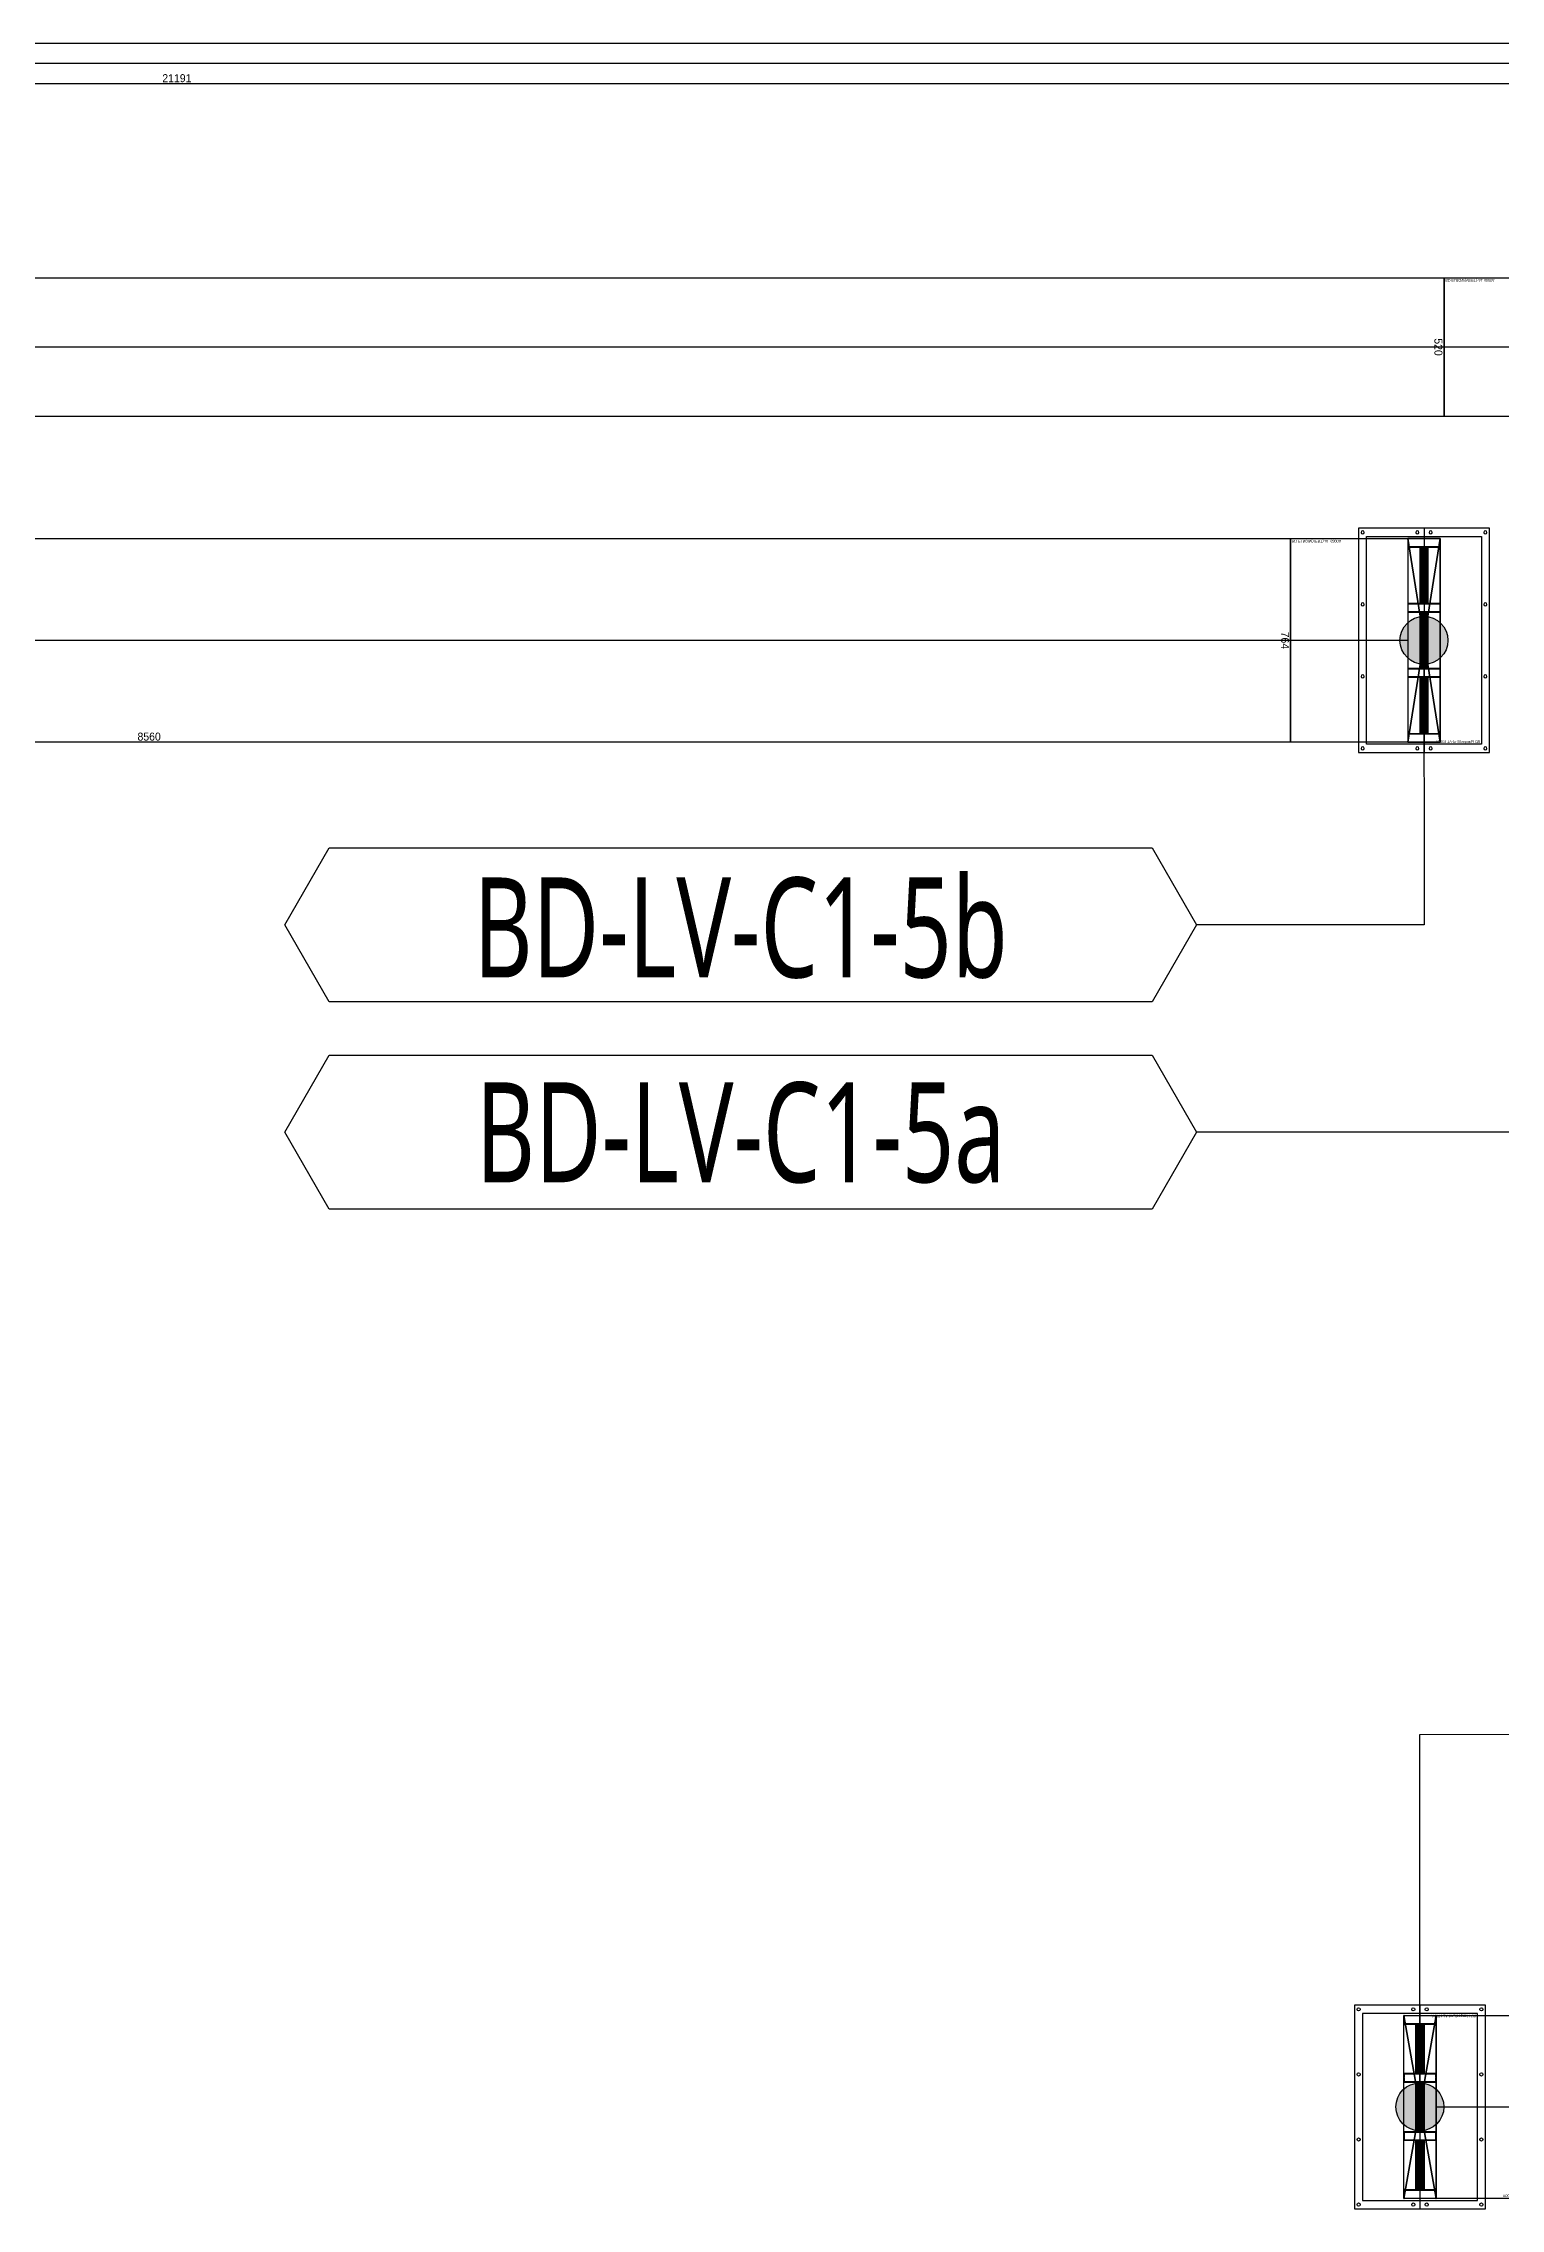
# Model space of a CAD drawing. Header units: millimetres. Extents: x 84228 to 374549, y -351975 to 847575.
# Drawn here: x 285654 to 291118, y -296081 to -287961 of the extents above; entities that cross this region are included whole.
import ezdxf
from ezdxf.enums import TextEntityAlignment as Align

# ---------------------------------------------------------------- set-up
doc = ezdxf.new("R2010")
doc.units = ezdxf.units.MM
doc.header["$LTSCALE"] = 150
doc.layers.get('Defpoints').update_dxf_attribs({"color": 150})
for name, color, linetype in [('-----27 Bus Duct_HV_IT BACK UP A', 7, 'Continuous'), ('-----27 Bus Duct_HV_IT BACK UP B', 3, 'Continuous'), ('-----27 Bus Duct_LV_380-220V_IT BACK UP', 2, 'Continuous'), ('-----27 Bus Duct_LV_380-220V_LOAD BANK', 7, 'Continuous'), ('-----99 Cable Schedule', 2, 'Continuous')]:
    doc.layers.add(name, color=color, linetype=linetype)
doc.styles.add('DH', font='malgun.ttf')
doc.styles.add('ELEC', font='Dotum.ttf')
doc.styles.get("Standard").update_dxf_attribs({"font": 'Dotum.ttf'})
doc.dimstyles.new('전기통신참고용-치수', dxfattribs={"dimscale": 15, "dimtxt": 2, "dimasz": 0, "dimexe": 0, "dimexo": 0, "dimgap": 0.4, "dimtad": 4, "dimdec": 0, "dimzin": 0, "dimdsep": 46, "dimtxsty": 'Standard', "dimblk": 'NONE', "dimcen": 0, "dimse1": 1, "dimse2": 1, "dimsd1": 1, "dimsd2": 1, "dimclrd": 8, "dimclre": 8, "dimclrt": 8, "dimadec": 0, "dimazin": 0, "dimtfac": 1, "dimtdec": 0, "dimtix": 1, "dimtmove": 2, "dimatfit": 0, "dimldrblk": 'NONE', "dimfxl": 2, "dimtolj": 1, "dimtzin": 0, "dimarcsym": 0})

# ---------------------------------------------------------------- blocks, each defined once
blk = doc.blocks.new('*U79')
at = {"color": 1}
for p, q in [((60, 343), (-60, -343)), ((-60, 343), (60, -343))]:
    blk.add_line(p, q, dxfattribs=at)
at = {"color": 0}
blk.add_line((0, 381.5), (0, -381.5), dxfattribs=at)
for points in [[(-245, -381.5), (245, -381.5), (245, 381.5), (-245, 381.5)], [(-215, -350.5), (215, -350.5), (215, 350.5), (-215, 350.5)]]:
    blk.add_lwpolyline(points, close=True, dxfattribs=at)
at = {"color": 1}
blk.add_lwpolyline([(60, -343), (-60, -343), (-60, 343), (60, 343)], close=True, dxfattribs=at)
for points in [[(-60, 123, -0.4142136), (-58, 125), (-17.2, 125, 0.4142136), (-16.2, 126), (-16.2, 310, 0.4142136), (-17.2, 311), (-58, 311, -0.4142136), (-60, 313), (-60, 343, -0.4142136), (-59, 342), (-59, 313, 0.4142136), (-58, 312), (58, 312, 0.4142136), (59, 313), (59, 342, -0.4142136), (60, 343), (60, 313, -0.4142136), (58, 311), (17.2, 311, 0.4142136), (16.2, 310), (16.2, 126, 0.4142136), (17.2, 125), (58, 125, -0.4142136), (60, 123), (60, 111, -0.4142136), (59, 112), (59, 123, 0.4142136), (58, 124), (-58, 124, 0.4142136), (-59, 123), (-59, 112, -0.4142136), (-60, 111), (-60, 111), (-60, 111), (-60, 111)], [(-15.2, 126), (-15.2, 310, -0.4142136), (-14.2, 311), (14.2, 311, -0.4142136), (15.2, 310), (15.2, 126, -0.4142136), (14.2, 125), (-14.2, 125, -0.4142136)], [(-14.2, 127), (-14.2, 309, -0.4142136), (-13.2, 310), (-8.85, 310, -0.4142136), (-7.85, 309), (-7.85, 127, -0.4142136), (-8.85, 126), (-13.2, 126, -0.4142136)], [(-6.85, 127), (-6.85, 309, -0.4142136), (-5.85, 310), (-1.5, 310, -0.4142136), (-0.5, 309), (-0.5, 127, -0.4142136), (-1.5, 126), (-5.85, 126, -0.4142136)], [(0.5, 127), (0.5, 309, -0.4142136), (1.5, 310), (5.85, 310, -0.4142136), (6.85, 309), (6.85, 127, -0.4142136), (5.85, 126), (1.5, 126, -0.4142136)], [(7.85, 127), (7.85, 309, -0.4142136), (8.85, 310), (13.2, 310, -0.4142136), (14.2, 309), (14.2, 127, -0.4142136), (13.2, 126), (8.85, 126, -0.4142136)], [(-60, -95, -0.4142136), (-58, -93), (-17.2, -93, 0.4142136), (-16.2, -92), (-16.2, 92, 0.4142136), (-17.2, 93), (-58, 93, -0.4142136), (-60, 95), (-60, 109, -0.4142136), (-59, 108), (-59, 95, 0.4142136), (-58, 94), (58, 94, 0.4142136), (59, 95), (59, 108, -0.4142136), (60, 109), (60, 95, -0.4142136), (58, 93), (17.2, 93, 0.4142136), (16.2, 92), (16.2, -92, 0.4142136), (17.2, -93), (58, -93, -0.4142136), (60, -95), (60, -108, -0.4142136), (59, -107), (59, -95, 0.4142136), (58, -94), (-58, -94, 0.4142136), (-59, -95), (-59, -107, -0.4142136), (-60, -108), (-60, -108), (-60, -108), (-60, -108)], [(-15.2, -92), (-15.2, 92, -0.4142136), (-14.2, 93), (14.2, 93, -0.4142136), (15.2, 92), (15.2, -92, -0.4142136), (14.2, -93), (-14.2, -93, -0.4142136)], [(-14.2, -91), (-14.2, 91, -0.4142136), (-13.2, 92), (-8.85, 92, -0.4142136), (-7.85, 91), (-7.85, -91, -0.4142136), (-8.85, -92), (-13.2, -92, -0.4142136)], [(-6.85, -91), (-6.85, 91, -0.4142136), (-5.85, 92), (-1.5, 92, -0.4142136), (-0.5, 91), (-0.5, -91, -0.4142136), (-1.5, -92), (-5.85, -92, -0.4142136)], [(0.5, -91), (0.5, 91, -0.4142136), (1.5, 92), (5.85, 92, -0.4142136), (6.85, 91), (6.85, -91, -0.4142136), (5.85, -92), (1.5, -92, -0.4142136)], [(7.85, -91), (7.85, 91, -0.4142136), (8.85, 92), (13.2, 92, -0.4142136), (14.2, 91), (14.2, -91, -0.4142136), (13.2, -92), (8.85, -92, -0.4142136)], [(-60, -313, -0.4142136), (-58, -311), (-17.2, -311, 0.4142136), (-16.2, -310), (-16.2, -126, 0.4142136), (-17.2, -125), (-58, -125, -0.4142136), (-60, -123), (-60, -110, -0.4142136), (-59, -111), (-59, -123, 0.4142136), (-58, -124), (58, -124, 0.4142136), (59, -123), (59, -111, -0.4142136), (60, -110), (60, -123, -0.4142136), (58, -125), (17.2, -125, 0.4142136), (16.2, -126), (16.2, -310, 0.4142136), (17.2, -311), (58, -311, -0.4142136), (60, -313), (60, -343, -0.4142136), (59, -342), (59, -313, 0.4142136), (58, -312), (-58, -312, 0.4142136), (-59, -313), (-59, -342, -0.4142136), (-60, -343), (-60, -343), (-60, -343), (-60, -343)], [(-15.2, -310), (-15.2, -126, -0.4142136), (-14.2, -125), (14.2, -125, -0.4142136), (15.2, -126), (15.2, -310, -0.4142136), (14.2, -311), (-14.2, -311, -0.4142136)], [(-14.2, -309), (-14.2, -127, -0.4142136), (-13.2, -126), (-8.85, -126, -0.4142136), (-7.85, -127), (-7.85, -309, -0.4142136), (-8.85, -310), (-13.2, -310, -0.4142136)], [(-6.85, -309), (-6.85, -127, -0.4142136), (-5.85, -126), (-1.5, -126, -0.4142136), (-0.5, -127), (-0.5, -309, -0.4142136), (-1.5, -310), (-5.85, -310, -0.4142136)], [(0.5, -309), (0.5, -127, -0.4142136), (1.5, -126), (5.85, -126, -0.4142136), (6.85, -127), (6.85, -309, -0.4142136), (5.85, -310), (1.5, -310, -0.4142136)], [(7.85, -309), (7.85, -127, -0.4142136), (8.85, -126), (13.2, -126, -0.4142136), (14.2, -127), (14.2, -309, -0.4142136), (13.2, -310), (8.85, -310, -0.4142136)]]:
    blk.add_lwpolyline(points, format="xyb", close=True, dxfattribs=at)
at = {"color": 0}
for centre in [(-230, 366), (-25, 366), (25, 366), (230, 366), (-230, 122), (230, 122), (-230, -122), (230, -122), (-230, -366), (-25, -366), (25, -366), (230, -366)]:
    blk.add_circle(centre, 6, dxfattribs=at)
at = {"color": 0, "style": 'ELEC'}
blk.add_text('BD Flanged End-AL 5000A', height=10, dxfattribs=at).set_placement((-210, -340.5), align=Align.MIDDLE_LEFT)
blk = doc.blocks.new('*U22')
at = {"color": 1}
for p, q in [((340, 260), (220, -260)), ((220, 260), (340, -260))]:
    blk.add_line(p, q, dxfattribs=at)
at = {"color": 0}
blk.add_lwpolyline([(-220, -260), (220, -260), (220, 260), (-220, 260)], close=True, dxfattribs=at)
blk.add_lwpolyline([(220, -260), (340, -260), (340, 260), (220, 260)], dxfattribs=at)
at = {"color": 1}
for points in [[(220, 14, -0.4142136), (222, 16), (262.8, 16, 0.4142136), (263.8, 17), (263.8, 227, 0.4142136), (262.8, 228), (222, 228, -0.4142136), (220, 230), (220, 260, -0.4142136), (221, 259), (221, 230, 0.4142136), (222, 229), (338, 229, 0.4142136), (339, 230), (339, 259, -0.4142136), (340, 260), (340, 230, -0.4142136), (338, 228), (297.2, 228, 0.4142136), (296.2, 227), (296.2, 17, 0.4142136), (297.2, 16), (338, 16, -0.4142136), (340, 14), (340, 2, -0.4142136), (339, 3), (339, 14, 0.4142136), (338, 15), (222, 15, 0.4142136), (221, 14), (221, 3, -0.4142136), (220, 2), (220, 2), (220, 2), (220, 2)], [(264.8, 17), (264.8, 227, -0.4142136), (265.8, 228), (294.2, 228, -0.4142136), (295.2, 227), (295.2, 17, -0.4142136), (294.2, 16), (265.8, 16, -0.4142136)], [(265.8, 18), (265.8, 226, -0.4142136), (266.8, 227), (271.15, 227, -0.4142136), (272.15, 226), (272.15, 18, -0.4142136), (271.15, 17), (266.8, 17, -0.4142136)], [(273.15, 18), (273.15, 226, -0.4142136), (274.15, 227), (278.5, 227, -0.4142136), (279.5, 226), (279.5, 18, -0.4142136), (278.5, 17), (274.15, 17, -0.4142136)], [(280.5, 18), (280.5, 226, -0.4142136), (281.5, 227), (285.85, 227, -0.4142136), (286.85, 226), (286.85, 18, -0.4142136), (285.85, 17), (281.5, 17, -0.4142136)], [(287.85, 18), (287.85, 226, -0.4142136), (288.85, 227), (293.2, 227, -0.4142136), (294.2, 226), (294.2, 18, -0.4142136), (293.2, 17), (288.85, 17, -0.4142136)], [(220, -230, -0.4142136), (222, -228), (262.8, -228, 0.4142136), (263.8, -227), (263.8, -17, 0.4142136), (262.8, -16), (222, -16, -0.4142136), (220, -14), (220, 0, -0.4142136), (221, -1), (221, -14, 0.4142136), (222, -15), (338, -15, 0.4142136), (339, -14), (339, -1, -0.4142136), (340, 0), (340, -14, -0.4142136), (338, -16), (297.2, -16, 0.4142136), (296.2, -17), (296.2, -227, 0.4142136), (297.2, -228), (338, -228, -0.4142136), (340, -230), (340, -260, -0.4142136), (339, -259), (339, -230, 0.4142136), (338, -229), (222, -229, 0.4142136), (221, -230), (221, -259, -0.4142136), (220, -260), (220, -260), (220, -260), (220, -260)], [(264.8, -227), (264.8, -17, -0.4142136), (265.8, -16), (294.2, -16, -0.4142136), (295.2, -17), (295.2, -227, -0.4142136), (294.2, -228), (265.8, -228, -0.4142136)], [(265.8, -226), (265.8, -18, -0.4142136), (266.8, -17), (271.15, -17, -0.4142136), (272.15, -18), (272.15, -226, -0.4142136), (271.15, -227), (266.8, -227, -0.4142136)], [(273.15, -226), (273.15, -18, -0.4142136), (274.15, -17), (278.5, -17, -0.4142136), (279.5, -18), (279.5, -226, -0.4142136), (278.5, -227), (274.15, -227, -0.4142136)], [(280.5, -226), (280.5, -18, -0.4142136), (281.5, -17), (285.85, -17, -0.4142136), (286.85, -18), (286.85, -226, -0.4142136), (285.85, -227), (281.5, -227, -0.4142136)], [(287.85, -226), (287.85, -18, -0.4142136), (288.85, -17), (293.2, -17, -0.4142136), (294.2, -18), (294.2, -226, -0.4142136), (293.2, -227), (288.85, -227, -0.4142136)]]:
    blk.add_lwpolyline(points, format="xyb", close=True, dxfattribs=at)
blk.add_lwpolyline([(220, 0), (-220, 0)], dxfattribs=at)
at = {"color": 0, "style": 'ELEC'}
blk.add_text('BD ELBOW(VERT)-AL 4000A', height=10, dxfattribs=at).set_placement((-215, -250), align=Align.MIDDLE_LEFT)
blk = doc.blocks.new('*D287')
at = {"layer": 'Defpoints', "color": 0, "transparency": 16777216}
for p in [(0, 10924.7), (520, 10924.7), (520, 10924.7)]:
    blk.add_point(p, dxfattribs=at)
at = {"color": 0, "transparency": 16777216, "insert": (260, 10903.6), "char_height": 30, "attachment_point": 5}
blk.add_mtext('\\A1;{\\C0;520}', dxfattribs=at)
blk = doc.blocks.new('_None')
blk = doc.blocks.new('*D288')
at = {"layer": 'Defpoints', "color": 0, "transparency": 16777216}
for p in [(520, 10924.7), (520, 10924.7), (520, -3708.3)]:
    blk.add_point(p, dxfattribs=at)
at = {"color": 0, "transparency": 16777216, "insert": (499, 3608.2), "char_height": 30, "attachment_point": 5, "rotation": 90}
blk.add_mtext('\\A1;{\\C0;14633}', dxfattribs=at)
blk = doc.blocks.new('*U5')
at = {"color": 0}
blk.add_line((0, 420.5), (0, -420.5), dxfattribs=at)
at = {"color": 1}
for p, q in [((60, 382), (-60, -382)), ((-60, 382), (60, -382))]:
    blk.add_line(p, q, dxfattribs=at)
at = {"color": 0}
for points in [[(245, -420.5), (-245, -420.5), (-245, 420.5), (245, 420.5)], [(-215, -389.5), (215, -389.5), (215, 389.5), (-215, 389.5)]]:
    blk.add_lwpolyline(points, close=True, dxfattribs=at)
at = {"color": 1}
blk.add_lwpolyline([(60, -382), (-60, -382), (-60, 382), (60, 382)], close=True, dxfattribs=at)
for points in [[(-60, 136, -0.4142136), (-58, 138), (-17.2, 138, 0.4142136), (-16.2, 139), (-16.2, 349, 0.4142136), (-17.2, 350), (-58, 350, -0.4142136), (-60, 352), (-60, 382, -0.4142136), (-59, 381), (-59, 352, 0.4142136), (-58, 351), (58, 351, 0.4142136), (59, 352), (59, 381, -0.4142136), (60, 382), (60, 352, -0.4142136), (58, 350), (17.2, 350, 0.4142136), (16.2, 349), (16.2, 139, 0.4142136), (17.2, 138), (58, 138, -0.4142136), (60, 136), (60, 124, -0.4142136), (59, 125), (59, 136, 0.4142136), (58, 137), (-58, 137, 0.4142136), (-59, 136), (-59, 125, -0.4142136), (-60, 124), (-60, 124), (-60, 124), (-60, 124)], [(-15.2, 139), (-15.2, 349, -0.4142136), (-14.2, 350), (14.2, 350, -0.4142136), (15.2, 349), (15.2, 139, -0.4142136), (14.2, 138), (-14.2, 138, -0.4142136)], [(-14.2, 140), (-14.2, 348, -0.4142136), (-13.2, 349), (-8.85, 349, -0.4142136), (-7.85, 348), (-7.85, 140, -0.4142136), (-8.85, 139), (-13.2, 139, -0.4142136)], [(-6.85, 140), (-6.85, 348, -0.4142136), (-5.85, 349), (-1.5, 349, -0.4142136), (-0.5, 348), (-0.5, 140, -0.4142136), (-1.5, 139), (-5.85, 139, -0.4142136)], [(0.5, 140), (0.5, 348, -0.4142136), (1.5, 349), (5.85, 349, -0.4142136), (6.85, 348), (6.85, 140, -0.4142136), (5.85, 139), (1.5, 139, -0.4142136)], [(7.85, 140), (7.85, 348, -0.4142136), (8.85, 349), (13.2, 349, -0.4142136), (14.2, 348), (14.2, 140, -0.4142136), (13.2, 139), (8.85, 139, -0.4142136)], [(-60, -108, -0.4142136), (-58, -106), (-17.2, -106, 0.4142136), (-16.2, -105), (-16.2, 105, 0.4142136), (-17.2, 106), (-58, 106, -0.4142136), (-60, 108), (-60, 122, -0.4142136), (-59, 121), (-59, 108, 0.4142136), (-58, 107), (58, 107, 0.4142136), (59, 108), (59, 121, -0.4142136), (60, 122), (60, 108, -0.4142136), (58, 106), (17.2, 106, 0.4142136), (16.2, 105), (16.2, -105, 0.4142136), (17.2, -106), (58, -106, -0.4142136), (60, -108), (60, -121, -0.4142136), (59, -120), (59, -108, 0.4142136), (58, -107), (-58, -107, 0.4142136), (-59, -108), (-59, -120, -0.4142136), (-60, -121), (-60, -121), (-60, -121), (-60, -121)], [(-15.2, -105), (-15.2, 105, -0.4142136), (-14.2, 106), (14.2, 106, -0.4142136), (15.2, 105), (15.2, -105, -0.4142136), (14.2, -106), (-14.2, -106, -0.4142136)], [(-14.2, -104), (-14.2, 104, -0.4142136), (-13.2, 105), (-8.85, 105, -0.4142136), (-7.85, 104), (-7.85, -104, -0.4142136), (-8.85, -105), (-13.2, -105, -0.4142136)], [(-6.85, -104), (-6.85, 104, -0.4142136), (-5.85, 105), (-1.5, 105, -0.4142136), (-0.5, 104), (-0.5, -104, -0.4142136), (-1.5, -105), (-5.85, -105, -0.4142136)], [(0.5, -104), (0.5, 104, -0.4142136), (1.5, 105), (5.85, 105, -0.4142136), (6.85, 104), (6.85, -104, -0.4142136), (5.85, -105), (1.5, -105, -0.4142136)], [(7.85, -104), (7.85, 104, -0.4142136), (8.85, 105), (13.2, 105, -0.4142136), (14.2, 104), (14.2, -104, -0.4142136), (13.2, -105), (8.85, -105, -0.4142136)], [(-60, -352, -0.4142136), (-58, -350), (-17.2, -350, 0.4142136), (-16.2, -349), (-16.2, -139, 0.4142136), (-17.2, -138), (-58, -138, -0.4142136), (-60, -136), (-60, -123, -0.4142136), (-59, -124), (-59, -136, 0.4142136), (-58, -137), (58, -137, 0.4142136), (59, -136), (59, -124, -0.4142136), (60, -123), (60, -136, -0.4142136), (58, -138), (17.2, -138, 0.4142136), (16.2, -139), (16.2, -349, 0.4142136), (17.2, -350), (58, -350, -0.4142136), (60, -352), (60, -382, -0.4142136), (59, -381), (59, -352, 0.4142136), (58, -351), (-58, -351, 0.4142136), (-59, -352), (-59, -381, -0.4142136), (-60, -382), (-60, -382), (-60, -382), (-60, -382)], [(-15.2, -349), (-15.2, -139, -0.4142136), (-14.2, -138), (14.2, -138, -0.4142136), (15.2, -139), (15.2, -349, -0.4142136), (14.2, -350), (-14.2, -350, -0.4142136)], [(-14.2, -348), (-14.2, -140, -0.4142136), (-13.2, -139), (-8.85, -139, -0.4142136), (-7.85, -140), (-7.85, -348, -0.4142136), (-8.85, -349), (-13.2, -349, -0.4142136)], [(-6.85, -348), (-6.85, -140, -0.4142136), (-5.85, -139), (-1.5, -139, -0.4142136), (-0.5, -140), (-0.5, -348, -0.4142136), (-1.5, -349), (-5.85, -349, -0.4142136)], [(0.5, -348), (0.5, -140, -0.4142136), (1.5, -139), (5.85, -139, -0.4142136), (6.85, -140), (6.85, -348, -0.4142136), (5.85, -349), (1.5, -349, -0.4142136)], [(7.85, -348), (7.85, -140, -0.4142136), (8.85, -139), (13.2, -139, -0.4142136), (14.2, -140), (14.2, -348, -0.4142136), (13.2, -349), (8.85, -349, -0.4142136)]]:
    blk.add_lwpolyline(points, format="xyb", close=True, dxfattribs=at)
at = {"color": 0}
for centre in [(-230, 405), (-25, 405), (25, 405), (230, 405), (-230, 135), (230, 135), (-230, -135), (230, -135), (-230, -405), (-25, -405), (25, -405), (230, -405)]:
    blk.add_circle(centre, 6, dxfattribs=at)
at = {"color": 0, "style": 'ELEC'}
blk.add_text('BD Flanged End-AL 6300A', height=10, dxfattribs=at).set_placement((-210, -379.5), align=Align.MIDDLE_LEFT)
blk = doc.blocks.new('*D454')
at = {"layer": 'Defpoints', "color": 0, "transparency": 16777216}
for p in [(0, 12840.2), (764, 12840.2), (764, 12840.2)]:
    blk.add_point(p, dxfattribs=at)
at = {"color": 0, "transparency": 16777216, "insert": (382, 12819.2), "char_height": 30, "attachment_point": 5}
blk.add_mtext('\\A1;{\\C0;764}', dxfattribs=at)
blk = doc.blocks.new('*D455')
at = {"layer": 'Defpoints', "color": 0, "transparency": 16777216}
for p in [(764, 12840.2), (764, 12840.2), (764, 4280.7)]:
    blk.add_point(p, dxfattribs=at)
at = {"color": 0, "transparency": 16777216, "insert": (743, 8560.5), "char_height": 30, "attachment_point": 5, "rotation": 90}
blk.add_mtext('\\A1;{\\C0;8560}', dxfattribs=at)
blk = doc.blocks.new('*D456')
at = {"layer": 'Defpoints', "color": 0, "transparency": 16777216}
for p in [(0, 4280.7), (764, 4280.7), (764, 4280.7)]:
    blk.add_point(p, dxfattribs=at)
at = {"color": 0, "transparency": 16777216, "insert": (382, 4301.8), "char_height": 30, "attachment_point": 5}
blk.add_mtext('\\A1;{\\C0;764}', dxfattribs=at)
blk = doc.blocks.new('*U7')
at = {"color": 1}
for p, q in [((340, 382), (220, -382)), ((220, 382), (340, -382))]:
    blk.add_line(p, q, dxfattribs=at)
at = {"color": 0}
blk.add_lwpolyline([(-220, -382), (220, -382), (220, 382), (-220, 382)], close=True, dxfattribs=at)
blk.add_lwpolyline([(220, -382), (340, -382), (340, 382), (220, 382)], dxfattribs=at)
at = {"color": 1}
for points in [[(220, 136, -0.4142136), (222, 138), (262.8, 138, 0.4142136), (263.8, 139), (263.8, 349, 0.4142136), (262.8, 350), (222, 350, -0.4142136), (220, 352), (220, 382, -0.4142136), (221, 381), (221, 352, 0.4142136), (222, 351), (338, 351, 0.4142136), (339, 352), (339, 381, -0.4142136), (340, 382), (340, 352, -0.4142136), (338, 350), (297.2, 350, 0.4142136), (296.2, 349), (296.2, 139, 0.4142136), (297.2, 138), (338, 138, -0.4142136), (340, 136), (340, 124, -0.4142136), (339, 125), (339, 136, 0.4142136), (338, 137), (222, 137, 0.4142136), (221, 136), (221, 125, -0.4142136), (220, 124), (220, 124), (220, 124), (220, 124)], [(264.8, 139), (264.8, 349, -0.4142136), (265.8, 350), (294.2, 350, -0.4142136), (295.2, 349), (295.2, 139, -0.4142136), (294.2, 138), (265.8, 138, -0.4142136)], [(265.8, 140), (265.8, 348, -0.4142136), (266.8, 349), (271.15, 349, -0.4142136), (272.15, 348), (272.15, 140, -0.4142136), (271.15, 139), (266.8, 139, -0.4142136)], [(273.15, 140), (273.15, 348, -0.4142136), (274.15, 349), (278.5, 349, -0.4142136), (279.5, 348), (279.5, 140, -0.4142136), (278.5, 139), (274.15, 139, -0.4142136)], [(280.5, 140), (280.5, 348, -0.4142136), (281.5, 349), (285.85, 349, -0.4142136), (286.85, 348), (286.85, 140, -0.4142136), (285.85, 139), (281.5, 139, -0.4142136)], [(287.85, 140), (287.85, 348, -0.4142136), (288.85, 349), (293.2, 349, -0.4142136), (294.2, 348), (294.2, 140, -0.4142136), (293.2, 139), (288.85, 139, -0.4142136)], [(220, -108, -0.4142136), (222, -106), (262.8, -106, 0.4142136), (263.8, -105), (263.8, 105, 0.4142136), (262.8, 106), (222, 106, -0.4142136), (220, 108), (220, 122, -0.4142136), (221, 121), (221, 108, 0.4142136), (222, 107), (338, 107, 0.4142136), (339, 108), (339, 121, -0.4142136), (340, 122), (340, 108, -0.4142136), (338, 106), (297.2, 106, 0.4142136), (296.2, 105), (296.2, -105, 0.4142136), (297.2, -106), (338, -106, -0.4142136), (340, -108), (340, -121, -0.4142136), (339, -120), (339, -108, 0.4142136), (338, -107), (222, -107, 0.4142136), (221, -108), (221, -120, -0.4142136), (220, -121), (220, -121), (220, -121), (220, -121)], [(264.8, -105), (264.8, 105, -0.4142136), (265.8, 106), (294.2, 106, -0.4142136), (295.2, 105), (295.2, -105, -0.4142136), (294.2, -106), (265.8, -106, -0.4142136)], [(265.8, -104), (265.8, 104, -0.4142136), (266.8, 105), (271.15, 105, -0.4142136), (272.15, 104), (272.15, -104, -0.4142136), (271.15, -105), (266.8, -105, -0.4142136)], [(273.15, -104), (273.15, 104, -0.4142136), (274.15, 105), (278.5, 105, -0.4142136), (279.5, 104), (279.5, -104, -0.4142136), (278.5, -105), (274.15, -105, -0.4142136)], [(280.5, -104), (280.5, 104, -0.4142136), (281.5, 105), (285.85, 105, -0.4142136), (286.85, 104), (286.85, -104, -0.4142136), (285.85, -105), (281.5, -105, -0.4142136)], [(287.85, -104), (287.85, 104, -0.4142136), (288.85, 105), (293.2, 105, -0.4142136), (294.2, 104), (294.2, -104, -0.4142136), (293.2, -105), (288.85, -105, -0.4142136)], [(220, -352, -0.4142136), (222, -350), (262.8, -350, 0.4142136), (263.8, -349), (263.8, -139, 0.4142136), (262.8, -138), (222, -138, -0.4142136), (220, -136), (220, -123, -0.4142136), (221, -124), (221, -136, 0.4142136), (222, -137), (338, -137, 0.4142136), (339, -136), (339, -124, -0.4142136), (340, -123), (340, -136, -0.4142136), (338, -138), (297.2, -138, 0.4142136), (296.2, -139), (296.2, -349, 0.4142136), (297.2, -350), (338, -350, -0.4142136), (340, -352), (340, -382, -0.4142136), (339, -381), (339, -352, 0.4142136), (338, -351), (222, -351, 0.4142136), (221, -352), (221, -381, -0.4142136), (220, -382), (220, -382), (220, -382), (220, -382)], [(264.8, -349), (264.8, -139, -0.4142136), (265.8, -138), (294.2, -138, -0.4142136), (295.2, -139), (295.2, -349, -0.4142136), (294.2, -350), (265.8, -350, -0.4142136)], [(265.8, -348), (265.8, -140, -0.4142136), (266.8, -139), (271.15, -139, -0.4142136), (272.15, -140), (272.15, -348, -0.4142136), (271.15, -349), (266.8, -349, -0.4142136)], [(273.15, -348), (273.15, -140, -0.4142136), (274.15, -139), (278.5, -139, -0.4142136), (279.5, -140), (279.5, -348, -0.4142136), (278.5, -349), (274.15, -349, -0.4142136)], [(280.5, -348), (280.5, -140, -0.4142136), (281.5, -139), (285.85, -139, -0.4142136), (286.85, -140), (286.85, -348, -0.4142136), (285.85, -349), (281.5, -349, -0.4142136)], [(287.85, -348), (287.85, -140, -0.4142136), (288.85, -139), (293.2, -139, -0.4142136), (294.2, -140), (294.2, -348, -0.4142136), (293.2, -349), (288.85, -349, -0.4142136)]]:
    blk.add_lwpolyline(points, format="xyb", close=True, dxfattribs=at)
blk.add_lwpolyline([(220, 0), (-220, 0)], dxfattribs=at)
at = {"color": 0, "style": 'ELEC'}
blk.add_text('BD ELBOW(VERT)-AL 6300A', height=10, dxfattribs=at).set_placement((-215, -372), align=Align.MIDDLE_LEFT)
blk = doc.blocks.new('*D140')
at = {"layer": 'Defpoints', "color": 0, "transparency": 16777216}
for p in [(152, 17689), (152, 17689), (152, -3502.5)]:
    blk.add_point(p, dxfattribs=at)
at = {"color": 0, "transparency": 16777216, "insert": (131, 7093.3), "char_height": 30, "attachment_point": 5, "rotation": 90}
blk.add_mtext('\\A1;{\\C0;21191}', dxfattribs=at)
blk = doc.blocks.new('*D248')
at = {"layer": 'Defpoints', "color": 0, "transparency": 16777216}
for p in [(152, 17689), (152, 17689), (152, -3502.5)]:
    blk.add_point(p, dxfattribs=at)
at = {"color": 0, "transparency": 16777216, "insert": (131, 7093.3), "char_height": 30, "attachment_point": 5, "rotation": 90}
blk.add_mtext('\\A1;{\\C0;21191}', dxfattribs=at)
blk = doc.blocks.new('A$C9a0ab699')
h = blk.add_hatch(color=0)
edge = h.paths.add_edge_path()
edge.add_arc((0, 0), 64, 720, 1080, ccw=False)
at = {"color": 0}
blk.add_circle((0, 0), 64, dxfattribs=at)
blk = doc.blocks.new('*U69')
at = {"color": 1}
for p, q in [((340, 343), (220, -343)), ((220, 343), (340, -343))]:
    blk.add_line(p, q, dxfattribs=at)
at = {"color": 0}
blk.add_lwpolyline([(-220, -343), (220, -343), (220, 343), (-220, 343)], close=True, dxfattribs=at)
blk.add_lwpolyline([(220, -343), (340, -343), (340, 343), (220, 343)], dxfattribs=at)
at = {"color": 1}
for points in [[(220, 123, -0.4142136), (222, 125), (262.8, 125, 0.4142136), (263.8, 126), (263.8, 310, 0.4142136), (262.8, 311), (222, 311, -0.4142136), (220, 313), (220, 343, -0.4142136), (221, 342), (221, 313, 0.4142136), (222, 312), (338, 312, 0.4142136), (339, 313), (339, 342, -0.4142136), (340, 343), (340, 313, -0.4142136), (338, 311), (297.2, 311, 0.4142136), (296.2, 310), (296.2, 126, 0.4142136), (297.2, 125), (338, 125, -0.4142136), (340, 123), (340, 111, -0.4142136), (339, 112), (339, 123, 0.4142136), (338, 124), (222, 124, 0.4142136), (221, 123), (221, 112, -0.4142136), (220, 111), (220, 111), (220, 111), (220, 111)], [(264.8, 126), (264.8, 310, -0.4142136), (265.8, 311), (294.2, 311, -0.4142136), (295.2, 310), (295.2, 126, -0.4142136), (294.2, 125), (265.8, 125, -0.4142136)], [(265.8, 127), (265.8, 309, -0.4142136), (266.8, 310), (271.15, 310, -0.4142136), (272.15, 309), (272.15, 127, -0.4142136), (271.15, 126), (266.8, 126, -0.4142136)], [(273.15, 127), (273.15, 309, -0.4142136), (274.15, 310), (278.5, 310, -0.4142136), (279.5, 309), (279.5, 127, -0.4142136), (278.5, 126), (274.15, 126, -0.4142136)], [(280.5, 127), (280.5, 309, -0.4142136), (281.5, 310), (285.85, 310, -0.4142136), (286.85, 309), (286.85, 127, -0.4142136), (285.85, 126), (281.5, 126, -0.4142136)], [(287.85, 127), (287.85, 309, -0.4142136), (288.85, 310), (293.2, 310, -0.4142136), (294.2, 309), (294.2, 127, -0.4142136), (293.2, 126), (288.85, 126, -0.4142136)], [(220, -95, -0.4142136), (222, -93), (262.8, -93, 0.4142136), (263.8, -92), (263.8, 92, 0.4142136), (262.8, 93), (222, 93, -0.4142136), (220, 95), (220, 109, -0.4142136), (221, 108), (221, 95, 0.4142136), (222, 94), (338, 94, 0.4142136), (339, 95), (339, 108, -0.4142136), (340, 109), (340, 95, -0.4142136), (338, 93), (297.2, 93, 0.4142136), (296.2, 92), (296.2, -92, 0.4142136), (297.2, -93), (338, -93, -0.4142136), (340, -95), (340, -108, -0.4142136), (339, -107), (339, -95, 0.4142136), (338, -94), (222, -94, 0.4142136), (221, -95), (221, -107, -0.4142136), (220, -108), (220, -108), (220, -108), (220, -108)], [(264.8, -92), (264.8, 92, -0.4142136), (265.8, 93), (294.2, 93, -0.4142136), (295.2, 92), (295.2, -92, -0.4142136), (294.2, -93), (265.8, -93, -0.4142136)], [(265.8, -91), (265.8, 91, -0.4142136), (266.8, 92), (271.15, 92, -0.4142136), (272.15, 91), (272.15, -91, -0.4142136), (271.15, -92), (266.8, -92, -0.4142136)], [(273.15, -91), (273.15, 91, -0.4142136), (274.15, 92), (278.5, 92, -0.4142136), (279.5, 91), (279.5, -91, -0.4142136), (278.5, -92), (274.15, -92, -0.4142136)], [(280.5, -91), (280.5, 91, -0.4142136), (281.5, 92), (285.85, 92, -0.4142136), (286.85, 91), (286.85, -91, -0.4142136), (285.85, -92), (281.5, -92, -0.4142136)], [(287.85, -91), (287.85, 91, -0.4142136), (288.85, 92), (293.2, 92, -0.4142136), (294.2, 91), (294.2, -91, -0.4142136), (293.2, -92), (288.85, -92, -0.4142136)], [(220, -313, -0.4142136), (222, -311), (262.8, -311, 0.4142136), (263.8, -310), (263.8, -126, 0.4142136), (262.8, -125), (222, -125, -0.4142136), (220, -123), (220, -110, -0.4142136), (221, -111), (221, -123, 0.4142136), (222, -124), (338, -124, 0.4142136), (339, -123), (339, -111, -0.4142136), (340, -110), (340, -123, -0.4142136), (338, -125), (297.2, -125, 0.4142136), (296.2, -126), (296.2, -310, 0.4142136), (297.2, -311), (338, -311, -0.4142136), (340, -313), (340, -343, -0.4142136), (339, -342), (339, -313, 0.4142136), (338, -312), (222, -312, 0.4142136), (221, -313), (221, -342, -0.4142136), (220, -343), (220, -343), (220, -343), (220, -343)], [(264.8, -310), (264.8, -126, -0.4142136), (265.8, -125), (294.2, -125, -0.4142136), (295.2, -126), (295.2, -310, -0.4142136), (294.2, -311), (265.8, -311, -0.4142136)], [(265.8, -309), (265.8, -127, -0.4142136), (266.8, -126), (271.15, -126, -0.4142136), (272.15, -127), (272.15, -309, -0.4142136), (271.15, -310), (266.8, -310, -0.4142136)], [(273.15, -309), (273.15, -127, -0.4142136), (274.15, -126), (278.5, -126, -0.4142136), (279.5, -127), (279.5, -309, -0.4142136), (278.5, -310), (274.15, -310, -0.4142136)], [(280.5, -309), (280.5, -127, -0.4142136), (281.5, -126), (285.85, -126, -0.4142136), (286.85, -127), (286.85, -309, -0.4142136), (285.85, -310), (281.5, -310, -0.4142136)], [(287.85, -309), (287.85, -127, -0.4142136), (288.85, -126), (293.2, -126, -0.4142136), (294.2, -127), (294.2, -309, -0.4142136), (293.2, -310), (288.85, -310, -0.4142136)]]:
    blk.add_lwpolyline(points, format="xyb", close=True, dxfattribs=at)
blk.add_lwpolyline([(220, 0), (-220, 0)], dxfattribs=at)
at = {"color": 0, "style": 'ELEC'}
blk.add_text('BD ELBOW(VERT)-AL 5000A', height=10, dxfattribs=at).set_placement((-215, -333), align=Align.MIDDLE_LEFT)
blk = doc.blocks.new('*U286')
at = {"color": 1}
blk.add_line((260, 10924.7), (260, -3708.3), dxfattribs=at)
at = {"color": 0}
blk.add_lwpolyline([(520, -3708.3), (0, -3708.3), (0, 10924.7), (520, 10924.7)], close=True, dxfattribs=at)
dim = blk.add_linear_dim(base=(520, 10924.7), p1=(0, 10924.7), p2=(520, 10924.7), text='{\\C0;<>}', dimstyle='전기통신참고용-치수', override={"dimtxsty": 'Standard', "dimclrd": 0, "dimclre": 0, "dimclrt": 0}, dxfattribs=at)
dim.commit()
dim.dimension.update_dxf_attribs({"geometry": '*D287', "text_midpoint": (260, 10903.6)})
dim = blk.add_linear_dim(base=(520, 10924.7), p1=(520, -3708.3), p2=(520, 10924.7), angle=90, text='{\\C0;<>}', dimstyle='전기통신참고용-치수', override={"dimtad": 1, "dimtxsty": 'Standard', "dimclrd": 0, "dimclre": 0, "dimclrt": 0}, dxfattribs=at)
dim.commit()
dim.dimension.update_dxf_attribs({"geometry": '*D288', "text_midpoint": (499, 3608.2)})
blk = doc.blocks.new('*U453')
at = {"color": 1}
blk.add_line((382, 12840.2), (382, 4280.7), dxfattribs=at)
at = {"color": 0}
blk.add_lwpolyline([(764, 4280.7), (0, 4280.7), (0, 12840.2), (764, 12840.2)], close=True, dxfattribs=at)
for base, p1, p2, override, picture, middle in [((764, 12840.2), (0, 12840.2), (764, 12840.2), {"dimtxsty": 'Standard', "dimclrd": 0, "dimclre": 0, "dimclrt": 0}, '*D454', (382, 12819.2)), ((764, 4280.7), (0, 4280.7), (764, 4280.7), {"dimtad": 1, "dimtxsty": 'Standard', "dimclrd": 0, "dimclre": 0, "dimclrt": 0}, '*D456', (382, 4301.8))]:
    dim = blk.add_linear_dim(base=base, p1=p1, p2=p2, text='{\\C0;<>}', dimstyle='전기통신참고용-치수', override=override, dxfattribs=at)
    dim.commit()
    dim.dimension.update_dxf_attribs({"geometry": picture, "text_midpoint": middle})
dim = blk.add_linear_dim(base=(764, 12840.2362), p1=(764, 4280.7356), p2=(764, 12840.2362), angle=90, text='{\\C0;<>}', dimstyle='전기통신참고용-치수', override={"dimtad": 1, "dimtxsty": 'Standard', "dimclrd": 0, "dimclre": 0, "dimclrt": 0}, dxfattribs=at)
dim.commit()
dim.dimension.update_dxf_attribs({"geometry": '*D455', "text_midpoint": (742.9796, 8560.4859)})
blk = doc.blocks.new('*U138')
at = {"color": 1}
blk.add_line((76, 17689), (76, -3502.5), dxfattribs=at)
at = {"color": 0}
blk.add_lwpolyline([(152, -3502.5), (0, -3502.5), (0, 17689), (152, 17689)], close=True, dxfattribs=at)
dim = blk.add_linear_dim(base=(152, 17689), p1=(152, -3502.5), p2=(152, 17689), angle=90, text='{\\C0;<>}', dimstyle='전기통신참고용-치수', override={"dimtad": 1, "dimtxsty": 'Standard', "dimclrd": 0, "dimclre": 0, "dimclrt": 0}, dxfattribs=at)
dim.commit()
dim.dimension.update_dxf_attribs({"geometry": '*D140', "text_midpoint": (130.9796472, 7093.25)})
blk = doc.blocks.new('*U246')
at = {"color": 1}
blk.add_line((76, 17689), (76, -3502.5), dxfattribs=at)
at = {"color": 0}
blk.add_lwpolyline([(152, -3502.5), (0, -3502.5), (0, 17689), (152, 17689)], close=True, dxfattribs=at)
dim = blk.add_linear_dim(base=(152, 17689), p1=(152, -3502.5), p2=(152, 17689), angle=90, text='{\\C0;<>}', dimstyle='전기통신참고용-치수', override={"dimtad": 1, "dimtxsty": 'Standard', "dimclrd": 0, "dimclre": 0, "dimclrt": 0}, dxfattribs=at)
dim.commit()
dim.dimension.update_dxf_attribs({"geometry": '*D248', "text_midpoint": (130.9796472, 7093.25)})

msp = doc.modelspace()

# ---------------------------------------------------------------- linework, layer by layer
at = {"layer": '-----99 Cable Schedule', "color": 1, "elevation": 0}
for points in [[(290829.4, -290159.2), (290831, -291267.1), (289977, -291267.1)], [(291420.1, -290200.4), (291420.1, -292044.6), (289977, -292044.6)], [(290814.5, -295701.7), (290814.5, -294303), (293761.2, -294299.1)]]:
    msp.add_lwpolyline(points, dxfattribs=at)
for points in [[(289810.3, -290978.3), (289977, -291267.1), (289810.3, -291555.8), (286725.2, -291555.8), (286558.5, -291267.1), (286725.2, -290978.3)], [(289810.3, -291755.8), (289977, -292044.6), (289810.3, -292333.3), (286725.2, -292333.3), (286558.5, -292044.6), (286725.2, -291755.8)]]:
    msp.add_lwpolyline(points, close=True, dxfattribs=at)

# ---------------------------------------------------------------- block references
at = {"layer": '-----27 Bus Duct_HV_IT BACK UP A', "rotation": 270}
msp.add_blockref('*U138', (279061, -287961), dxfattribs=at)
at = {"layer": '-----27 Bus Duct_HV_IT BACK UP B', "rotation": 270}
msp.add_blockref('*U246', (279061, -287961), dxfattribs=at)
at = {"layer": '-----27 Bus Duct_LV_380-220V_IT BACK UP'}
for name, p, rotation in [('*U286', (279980.3, -288840), 270), ('*U79', (290815, -295699.5), 180)]:
    msp.add_blockref(name, p, dxfattribs=dict(at, rotation=rotation))
at = {"layer": '-----27 Bus Duct_LV_380-220V_IT BACK UP', "xscale": -1, "rotation": 180}
msp.add_blockref('*U22', (291125, -289100), dxfattribs=at)
at = {"layer": '-----27 Bus Duct_LV_380-220V_IT BACK UP', "xscale": -1}
msp.add_blockref('*U69', (291095, -295699.5), dxfattribs=at)
at = {"layer": '-----27 Bus Duct_LV_380-220V_LOAD BANK', "xscale": -1}
msp.add_blockref('*U5', (290830, -290200), dxfattribs=at)
at = {"layer": '-----27 Bus Duct_LV_380-220V_LOAD BANK', "rotation": 270}
msp.add_blockref('*U453', (277489.8, -289818), dxfattribs=at)
at = {"layer": '-----27 Bus Duct_LV_380-220V_LOAD BANK', "xscale": -1, "rotation": 180}
msp.add_blockref('*U7', (290550, -290200), dxfattribs=at)
at = {"layer": '-----99 Cable Schedule', "color": 1, "xscale": 1.40625, "yscale": 1.40625, "zscale": 1.40625}
for p, rotation in [((290829.9, -290199.9), 270), ((290814.5, -295699.1), 89.99999999999999)]:
    msp.add_blockref('A$C9a0ab699', p, dxfattribs=dict(at, rotation=rotation))

# ---------------------------------------------------------------- texts
at = {"layer": '-----99 Cable Schedule', "color": 2, "style": 'DH', "width": 0.7}
for s, p in [('BD-LV-C1-5b', (288267.8, -291267.1)), ('BD-LV-C1-5a', (288267.8, -292044.6))]:
    msp.add_text(s, height=375, dxfattribs=at).set_placement(p, align=Align.MIDDLE)

doc.saveas('drawing.dxf')
